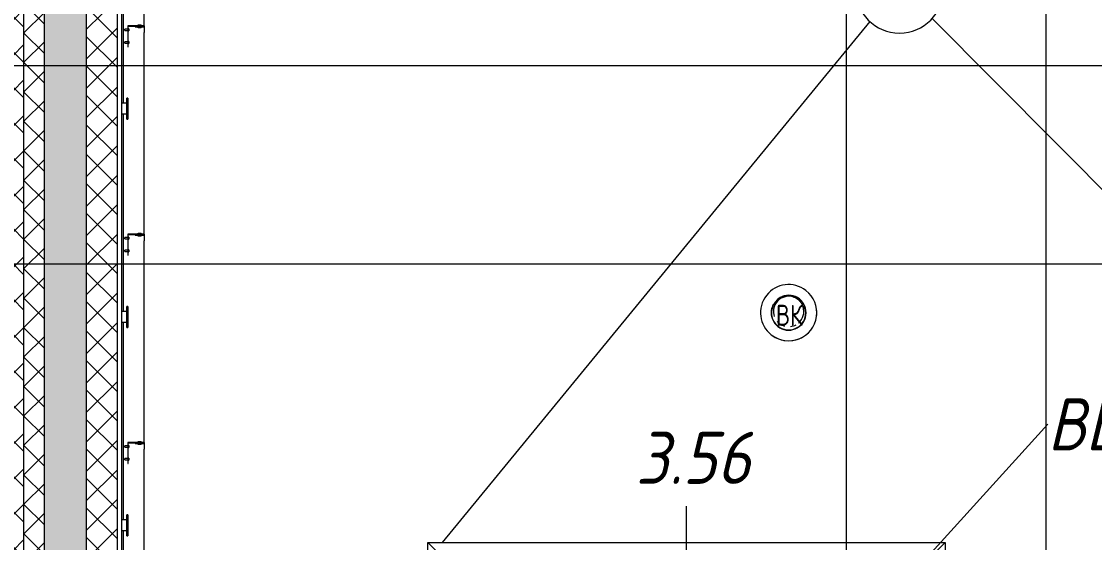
# Model space of a CAD drawing. Header units: millimetres. Extents: x -68946 to 690821, y -552984 to 293768.
# Drawn here: x 160057 to 165209, y -505344 to -502842 of the extents above; entities that cross this region are included whole.
import ezdxf

# ---------------------------------------------------------------- set-up
doc = ezdxf.new("R2010")
doc.units = ezdxf.units.MM
doc.linetypes.add('ADSK_Линия сетки', pattern=[2500, 2000, -250, 0, -250])
doc.layers.get('Defpoints').update_dxf_attribs({"color": 250})
for name, color, linetype, lineweight in [('Аннотация', 250, 'Continuous', 20), ('Крыша', 7, 'Continuous', 5), ('Марки окон', 7, 'Continuous', 9), ('Оборудование', 7, 'Continuous', 9), ('Ограждение', 7, 'Continuous', 5), ('Оси', 250, 'Continuous', 9), ('Размеры', 7, 'Continuous', 9), ('Стены внутренние', 7, 'Continuous', 9), ('Стены наружные', 7, 'Continuous', 9), ('Стены отделка', 7, 'Continuous', 13), ('Стены перегородки', 7, 'Continuous', 13), ('Стены штриховка', 250, 'Continuous', 9)]:
    doc.layers.add(name, color=color, linetype=linetype, lineweight=lineweight)
doc.styles.add('GOST Common_2', font='', dxfattribs={"width": 0.8, "height": 350})
doc.styles.add('GOST Common_I', font='', dxfattribs={"width": 0.9, "height": 250})
doc.styles.add('ISOCPEUR', font='isocpeur.ttf', dxfattribs={"width": 0.8, "height": 100})
doc.styles.add('ISOCPEUR_I', font='isocpeui.ttf', dxfattribs={"width": 0.9, "height": 12.5})
doc.styles.add('А3', font='ГОСТ тип А.ttf')
doc.styles.get('GOST Common_2').set_extended_font_data('GOST Common')
doc.styles.get('GOST Common_I').set_extended_font_data('GOST Common', italic=True)
doc.dimstyles.new('ADSK_Основной_2_мм_1', dxfattribs={"dimscale": 304.8, "dimtxt": 201.142999, "dimasz": 0.463911, "dimexe": 0.492126, "dimexo": 0.492126, "dimgap": 0.098425, "dimtad": 1, "dimdec": 0, "dimdsep": 46, "dimtxsty": 'GOST Common_2', "dimblk1": 'OBLIQUE', "dimblk2": 'OBLIQUE', "dimsah": 1, "dimcen": 0.09, "dimdle": 0.492126, "dimazin": 0, "dimtfac": 1, "dimtdec": 4, "dimtix": 1, "dimtmove": 0, "dimatfit": 3, "dimfxl": 1, "dimtvp": 1, "dimtolj": 1, "dimtzin": 0, "dimlwd": 9, "dimlwe": 9, "dimarcsym": 2})
pattern_1 = [(45, (23667.23, -543980.64), (-70.71068, 70.71068), []), (135, (23667.23, -543980.64), (-70.71068, -70.71068), [])]

# ---------------------------------------------------------------- blocks, each defined once
blk = doc.blocks.new('Ограждение - Н_800-V11-АР3_Кладочный план кровли _17_930 С2-3')
at = {"layer": 'Ограждение'}
for p, q in [((-2, 85), (-5, 85)), ((-2, 85), (-5, 85)), ((-5, 75), (-5, 85)), ((-5, 85), (-5, 75)), ((-5, 75), (-5, 85)), ((-5, 85), (-5, 75)), ((-5, 75), (-2, 75)), ((-5, 75), (-2, 75)), ((0, 100), (-2, 100)), ((-2, 100), (-2, 2)), ((0, 0), (0, 100)), ((15, 83), (0, 83)), ((15, 83), (0, 83)), ((0, 77), (15, 77)), ((0, 77), (15, 77)), ((15, 82.6), (15, 83)), ((15, 83), (15, 77)), ((15, 82.6), (15, 83)), ((15, 83), (15, 82.6)), ((15, 77), (15, 77.4)), ((15, 77), (15, 77.4)), ((15, 77.4), (15, 77)), ((-78, 32), (-80, 32)), ((-80, 32), (-80, 2)), ((-80, 2), (-35, 2)), ((-80, 2), (-80, 0)), ((-78, 4), (-78, 32)), ((-35, 4), (-78, 4)), ((-64.5, 9), (-57.5, 9)), ((-64.5, 9), (-64.5, 4)), ((-57.5, 9), (-50.5, 9)), ((-57.5, 9), (-57.5, 4)), ((-50.5, 9), (-50.5, 4)), ((-35, 2), (-35, 4)), ((-2, 2), (-35, 2)), ((-2, 24), (-5, 24)), ((-2, 24), (-5, 24)), ((-5, 14), (-5, 24)), ((-5, 24), (-5, 14)), ((-5, 14), (-5, 24)), ((-5, 24), (-5, 14)), ((-5, 14), (-2, 14)), ((-5, 14), (-2, 14)), ((15, 22), (0, 22)), ((15, 22), (0, 22)), ((0, 16), (15, 16)), ((0, 16), (15, 16)), ((15, 21.6), (15, 22)), ((15, 22), (15, 16)), ((15, 21.6), (15, 22)), ((15, 22), (15, 21.6)), ((15, 16), (15, 16.4)), ((15, 16), (15, 16.4)), ((15, 16.4), (15, 16)), ((-80, 0), (0, 0)), ((-64.5, 0), (-64.5, -5)), ((-57.5, -5), (-64.5, -5)), ((-57.5, 0), (-57.5, -5)), ((-50.5, -5), (-57.5, -5)), ((-50.5, 0), (-50.5, -5))]:
    blk.add_line(p, q, dxfattribs=at)
blk = doc.blocks.new('Ограждение - Ограждение-36046496-АР3_Кладочный план кровли _17_930 С2-3')
at = {"rotation": 180}
for p in [(136900.001, 41117), (136900.001, 40117), (136900.001, 39117)]:
    blk.add_blockref('Ограждение - Н_800-V11-АР3_Кладочный план кровли _17_930 С2-3', p, dxfattribs=at)
blk = doc.blocks.new('TN_Удлинитель для кровельного ограждения - Удлинитель для кровельного ограждения ТехноНИКОЛЬ 200 мм-V20-АР3_Кладочный план кровли _17_930 С2-3')
at = {"layer": 'Ограждение'}
for p, q in [((136900, 11769.9), (136895, 11769.9)), ((136895, 11759.9), (136895, 11769.9)), ((136895, 11769.9), (136895, 11768.6)), ((136895, 11679.9), (136895, 11759.9)), ((136900, 11768.6), (136900, 11769.9)), ((136900, 11769.9), (136900, 11759.9)), ((136900, 11759.9), (136900, 11679.9)), ((136895, 11745.4), (136870, 11745.4)), ((136870, 11694.4), (136895, 11694.4)), ((136895, 11669.9), (136895, 11679.9)), ((136895, 11671.3), (136895, 11669.9)), ((136895, 11669.9), (136900, 11669.9)), ((136900, 11679.9), (136900, 11669.9)), ((136900, 11669.9), (136900, 11671.3))]:
    blk.add_line(p, q, dxfattribs=at)
blk = doc.blocks.new('TN_Воронка ТехноНИКОЛЬ ВБ - Воронка ТехноНИКОЛЬ ВБ ЭКО_ Ø110х315мм-36661947-АР3_Кладочный план кровли _17_930 С2-3')
at = {"layer": 'Оборудование'}
for radius, start, end in [(212.5, 360, 180), (80, 0, 180), (70, 360, 180), (212.5, 180, 360), (80, 180, 360), (70, 180, 360)]:
    blk.add_arc((0, 0), radius, start, end, dxfattribs=at)
blk = doc.blocks.new('TN_Фановая труба - Фановая труба-V63-АР3_Кладочный план кровли _17_930 С2-3')
at = {"layer": 'Оборудование'}
for p, q in [((139937.7, 39740.2), (139937.7, 39740.1)), ((140207.7, 39740.1), (140207.7, 39740.2))]:
    blk.add_line(p, q, dxfattribs=at)
at = {"layer": 'Оборудование', "flags": 128}
for points in [[(140117.7, 39803.6), (140108.7, 39809.6), (140098.9, 39814.2), (140088.5, 39817.4), (140077.8, 39818.9), (140067, 39818.9), (140056.3, 39817.2), (140045.9, 39814), (140036.2, 39809.3), (140027.3, 39803.2), (140019.3, 39795.9), (140012.5, 39787.4), (140007.1, 39778.1), (140003.1, 39768), (140000.6, 39757.5), (139999.7, 39746.7), (139999.7, 39746.1)], [(140117.7, 39803.6), (140125.7, 39796.3), (140132.5, 39788), (140138, 39778.7), (140142.1, 39768.6), (140144.7, 39758.1), (140145.7, 39747.4), (140145.7, 39746.1)]]:
    blk.add_lwpolyline(points, dxfattribs=at)
at = {"layer": 'Оборудование'}
for centre, major_axis, start_param, end_param in [((140072.7, 39740.2), (135, 0), 0.907406, 4.048998), ((140072.7, 39740.3), (82.6, 0), 0.907406, 4.048998), ((140072.7, 39740.2), (135, 0), 4.048998, 7.190591), ((140072.7, 39740.2), (84, 0), 0.907406, 1.954603), ((140072.7, 39740.2), (84, 0), 2.652735, 2.997878), ((140072.7, 39746.1), (73, 0), 2.259933, 2.478202), ((140072.7, 39740.2), (84, 0), 4.048998, 7.190591), ((140072.7, 39740.3), (82.6, 0), 4.048998, 7.190591), ((140072.7, 39746.1), (73, 0), 1.786579, 2.085503), ((140072.7, 39746.1), (73, 0), 0.907406, 1.285692), ((140072.7, 39746.1), (73, 0), 0.728411, 0.907406), ((140072.7, 39740.1), (135, 0), 3.001801, 3.2636), ((140072.7, 39740.2), (84, 0), 3.001801, 4.048998), ((140072.7, 39746.1), (73, 0), 2.967097, 3.478051), ((140072.7, 39746.1), (73, 0), 5.423445, 6.606593), ((140072.7, 39740.1), (135, 0), 6.143393, 6.405193), ((140072.7, 39746.1), (73, 0), 3.870004, 4.048998), ((140072.7, 39746.1), (73, 0), 4.048998, 4.441697), ((140072.7, 39746.1), (73, 0), 4.834396, 5.227095), ((140072.7, 39740.1), (135, 0), 4.048998, 5.357995)]:
    blk.add_ellipse(centre, major_axis=major_axis, ratio=0.999802, start_param=start_param, end_param=end_param, dxfattribs=at)
blk = doc.blocks.new('Ограждение - Ограждение-38210795-АР3_Кладочный план кровли _17_930 С2-3')
at = {"layer": 'Ограждение'}
for p, q in [((138339.7, 37195), (138339.7, 38637)), ((138439.7, 38537), (138339.7, 38637)), ((138339.7, 38637), (140823.7, 38637)), ((140723.7, 38537), (140823.7, 38637)), ((140823.7, 38637), (140823.7, 37195)), ((138439.7, 38537), (138439.7, 38535)), ((138441.7, 38537), (138439.7, 38537)), ((140723.7, 38537), (140721.7, 38537)), ((140723.7, 38535), (140723.7, 38537)), ((138339.7, 37195), (138439.7, 37295)), ((140723.7, 37295), (140823.7, 37195)), ((140823.7, 37195), (138339.7, 37195))]:
    blk.add_line(p, q, dxfattribs=at)
blk = doc.blocks.new('_Oblique')
at = {"color": 0, "linetype": 'ByBlock', "lineweight": -2}
blk.add_line((-0.5, -0.5), (0.5, 0.5), dxfattribs=at)
blk = doc.blocks.new('*D6314')
at = {"layer": 'Defpoints', "color": 0, "lineweight": 30, "transparency": 16777216}
for p in [(164875.9, -496455.6), (164975.9, -496455.6), (164219, -505615.6)]:
    blk.add_point(p, dxfattribs=at)
at = {"layer": 'Размеры', "color": 0, "lineweight": 9, "transparency": 16777216}
for p, q in [((164975.9, -505765.6), (164975.9, -496305.6)), ((165025.9, -496455.6), (165125.9, -496455.6)), ((164369, -505615.6), (165125.9, -505615.6))]:
    blk.add_line(p, q, dxfattribs=at)
at = {"layer": 'Размеры', "color": 0, "lineweight": 9, "transparency": 16777216, "xscale": 141.4, "yscale": 141.4, "zscale": 141.4}
for p, rotation in [((164975.9, -496455.6), 90), ((164975.9, -505615.6), 270)]:
    blk.add_blockref('_Oblique', p, dxfattribs=dict(at, rotation=rotation))
at = {"layer": 'Размеры', "color": 0, "transparency": 16777216, "insert": (164793.5, -501035.6), "char_height": 304.8, "width": 560.473, "attachment_point": 5, "rotation": 90, "style": 'А3'}
blk.add_mtext('\\A1;9160', dxfattribs=at)

msp = doc.modelspace()

# ---------------------------------------------------------------- hatches: boundary and pattern name
at = {"layer": 'Стены внутренние', "lineweight": 5}
h = msp.add_hatch(dxfattribs=at)
h.set_pattern_fill('FP_13', color=256, style=0, pattern_type=2)
h.set_pattern_definition([(135, (23667.23, -543980.64), (-142.5612, -142.5612), []), (135, (23809.8, -543980.64), (-142.5612, -142.5612), [252.016, -50.403, 3.353, -47.05])])
h.paths.add_polyline_path([(160367.2308, -543955.6404), (160367.2308, -520429.6404), (160167.2308, -520429.6404), (160167.2308, -543955.6404)])
h.paths.add_polyline_path([(160171.2901, -520366.6404), (160223.2901, -520366.6404), (160223.2901, -519804.6404), (160171.2901, -519804.6404), (160171.2901, -520110.9666)])
h.paths.add_polyline_path([(160241.2901, -520366.6404), (160293.2901, -520366.6404), (160293.2901, -519804.6404), (160241.2901, -519804.6404), (160241.2901, -520110.9666)])
h.paths.add_polyline_path([(160311.2901, -520366.6404), (160363.2901, -520366.6404), (160363.2901, -519804.6404), (160311.2901, -519804.6404), (160311.2901, -520249.0755)])
h.paths.add_polyline_path([(160260.3331, -519741.6404), (160367.2308, -519741.6404), (160367.2308, -485005.6404), (160167.2308, -485005.6404), (160167.2308, -519741.6404), (160256.8609, -519741.6404)])
at = {"layer": 'Стены наружные', "lineweight": 5}
h = msp.add_hatch(dxfattribs=at)
h.set_pattern_fill('FP_34', color=256, style=0, pattern_type=2)
h.set_pattern_definition([(135, (23667.23, -543980.64), (-84.85281, -84.85281), []), (225, (23667.23, -543980.64), (84.85281, -84.85281), [])])
h.paths.add_polyline_path([(160067.2079, -544255.6404), (160067.2079, -520429.6404), (160017.2079, -520429.6404), (160017.2079, -544255.6404)])
h.paths.add_polyline_path([(160067.2079, -520366.6404), (160067.2079, -519804.6404), (160031.2901, -519804.6404), (160031.2901, -520366.6404)])
h.paths.add_polyline_path([(160067.2079, -519741.6404), (160067.2079, -484855.6404), (160017.2079, -484855.6404), (160017.7308, -489976.6404), (160031.2308, -489976.6404), (160030.9242, -490644.6404), (160017.2079, -490644.6404), (160017.2079, -519741.6404), (160025.0858, -519741.6404)])
h = msp.add_hatch(dxfattribs=at)
h.set_pattern_fill('FP_33', color=256, style=0, pattern_type=2)
h.set_pattern_definition(pattern_1)
h.paths.add_polyline_path([(160067.2079, -544155.6404), (160167.2079, -544155.6404), (160167.2079, -520429.6404), (160067.2079, -520429.6404), (160067.2079, -544141.9199)])
h.paths.add_polyline_path([(160067.2079, -520366.6404), (160083.2901, -520366.6404), (160083.1153, -519804.6404), (160067.2079, -519804.6404), (160067.2079, -519834.7487)])
h.paths.add_polyline_path([(160101.2901, -520366.6404), (160153.2901, -520366.6404), (160153.2901, -519804.6404), (160101.2901, -519804.6404), (160101.2901, -520110.9666)])
h.paths.add_polyline_path([(160067.2079, -519741.6404), (160167.2079, -519741.6404), (160167.2079, -484905.6404), (160067.2079, -484905.6404), (160067.2079, -519282.313)])
h.paths.add_polyline_path([(160083.5375, -490644.6404), (160083.2308, -490644.6404), (160083.5375, -489976.6404), (160101.2308, -489976.6404), (160100.9242, -490644.6404), (160084.4366, -490644.6404)])
h = msp.add_hatch(dxfattribs=at)
h.set_pattern_fill('FP_33', color=256, style=0, pattern_type=2)
h.set_pattern_definition(pattern_1)
h.paths.add_polyline_path([(160393.2308, -533371.641), (160517.2308, -533371.641), (160517.2308, -520429.6404), (160367.2308, -520429.6404), (160367.2308, -533371.641)])
h.paths.add_polyline_path([(160381.2901, -520366.6404), (160433.2901, -520366.6404), (160433.2901, -519804.6404), (160381.2901, -519804.6404), (160381.2901, -520249.0755)])
h.paths.add_polyline_path([(160472.4791, -520366.6404), (160503.2901, -520366.6404), (160503.2901, -519804.6404), (160451.2901, -519804.6404), (160451.2901, -520366.6404)])
h.paths.add_polyline_path([(160517.2308, -519741.6404), (160517.2308, -489924.641), (160367.2308, -489924.641), (160367.2308, -519741.6404), (160470.3182, -519741.6404)])
h.paths.add_polyline_path([(160437.5509, -486680.641), (160517.2308, -486680.641), (160517.2308, -485205.6404), (160367.2308, -485205.6404), (160367.2298, -486680.641)])

# ---------------------------------------------------------------- linework, layer by layer
at = {"layer": 'Аннотация'}
msp.add_line((164183.2382, -505658.4593), (164984.0715, -504776.1049), dxfattribs=at)
at = {"layer": 'Крыша'}
for p, q in [((169369.9639, -507796.1404), (164428.9786, -502828.4812)), ((162078.2018, -505343.6448), (164132.1557, -502843.2519))]:
    msp.add_line(p, q, dxfattribs=at)
at = {"layer": 'Марки окон'}
msp.add_line((163248.9768, -505740.6448), (163248.9768, -505168.339), dxfattribs=at)
at = {"layer": 'Ограждение'}
for p, q in [((160645.2308, -502863.6923), (160645.2308, -501895.641)), ((160545.2308, -502286.2084), (160545.2308, -503235.2862)), ((160645.2308, -503863.6923), (160645.2308, -502895.641)), ((160545.2308, -503286.2084), (160545.2308, -504235.2862)), ((160645.2308, -504863.6923), (160645.2308, -503895.641)), ((160545.2308, -504286.2084), (160545.2308, -505235.2862)), ((160645.2308, -505863.6923), (160645.2308, -504895.641)), ((160545.2308, -505286.2084), (160545.2308, -506235.2862))]:
    msp.add_line(p, q, dxfattribs=at)
at = {"layer": 'Оси', "linetype": 'ADSK_Линия сетки', "ltscale": 100}
for p, q in [((160167.2308, -547719.4803), (160167.2308, -482778.6358)), ((164017.2308, -547719.4803), (164017.2308, -482778.6358)), ((180488.1093, -503055.5205), (122987.2298, -503055.5205)), ((88763.207, -504005.6404), (180488.1093, -504005.6404))]:
    msp.add_line(p, q, dxfattribs=at)
at = {"layer": 'Стены отделка', "lineweight": 5}
msp.add_line((160167.2079, -519741.6404), (160167.2079, -485005.6404), dxfattribs=at)
at = {"layer": 'Стены перегородки'}
for p, q in [((160067.2079, -484905.6404), (160067.2079, -519741.6404)), ((160167.2308, -519741.6404), (160167.2308, -485005.6404)), ((160367.2308, -485205.6404), (160367.2308, -519741.6404)), ((160537.2308, -489652.641), (160537.2308, -519741.6404))]:
    msp.add_line(p, q, dxfattribs=at)
at = {"layer": 'Стены штриховка'}
msp.add_line((160517.2308, -519741.6404), (160517.2308, -486952.641), dxfattribs=at)

# ---------------------------------------------------------------- block references
at = {"layer": 'Оборудование'}
for name, p in [('TN_Воронка ТехноНИКОЛЬ ВБ - Воронка ТехноНИКОЛЬ ВБ ЭКО_ Ø110х315мм-36661947-АР3_Кладочный план кровли _17_930 С2-3', (164272.2308, -502685.5205)), ('TN_Фановая труба - Фановая труба-V63-АР3_Кладочный план кровли _17_930 С2-3', (23667.2298, -543980.641))]:
    msp.add_blockref(name, p, dxfattribs=at)
at = {"layer": 'Ограждение'}
for name, p in [('Ограждение - Ограждение-36046496-АР3_Кладочный план кровли _17_930 С2-3', (23667.2298, -543980.641)), ('TN_Удлинитель для кровельного ограждения - Удлинитель для кровельного ограждения ТехноНИКОЛЬ 200 мм-V20-АР3_Кладочный план кровли _17_930 С2-3', (23667.2298, -514980.641)), ('TN_Удлинитель для кровельного ограждения - Удлинитель для кровельного ограждения ТехноНИКОЛЬ 200 мм-V20-АР3_Кладочный план кровли _17_930 С2-3', (23667.2298, -515980.641)), ('TN_Удлинитель для кровельного ограждения - Удлинитель для кровельного ограждения ТехноНИКОЛЬ 200 мм-V20-АР3_Кладочный план кровли _17_930 С2-3', (23667.2298, -516980.641)), ('Ограждение - Ограждение-38210795-АР3_Кладочный план кровли _17_930 С2-3', (23667.2298, -543980.641))]:
    msp.add_blockref(name, p, dxfattribs=at)

# ---------------------------------------------------------------- texts
at = {"layer": 'Аннотация', "attachment_point": 1}
for s, insert, char_height, width, style in [('ВК', (163679.3526, -504202.3799), 100, 160.3375, 'ISOCPEUR'), ('ВШ', (164984.0715, -504651.1049), 250, 505.063125, 'GOST Common_I')]:
    msp.add_mtext(s, dxfattribs=dict(at, insert=insert, char_height=char_height, width=width, style=style))
at = {"layer": 'Марки окон', "insert": (163005.7449, -504811.9848), "char_height": 250, "width": 577.215, "attachment_point": 1, "style": 'ISOCPEUR_I'}
msp.add_mtext('3.56', dxfattribs=at)

# ---------------------------------------------------------------- dimensions: what is measured, and where the dimension line sits
at = {"layer": 'Размеры'}
dim = msp.add_linear_dim(base=(164975.8667, -496455.5807), p1=(164218.9768, -505615.6448), p2=(164875.8818, -496455.5807), angle=90, dimstyle='ADSK_Основной_2_мм_1', override={"dimtxt": 1, "dimlfac": 1, "dimpost": '<>', "dimtxsty": 'А3', "dimfxl": 9183.588527}, dxfattribs=at)
dim.commit()
dim.dimension.update_dxf_attribs({"geometry": '*D6314', "text_midpoint": (164793.4667, -501035.6128)})

doc.saveas('drawing.dxf')
